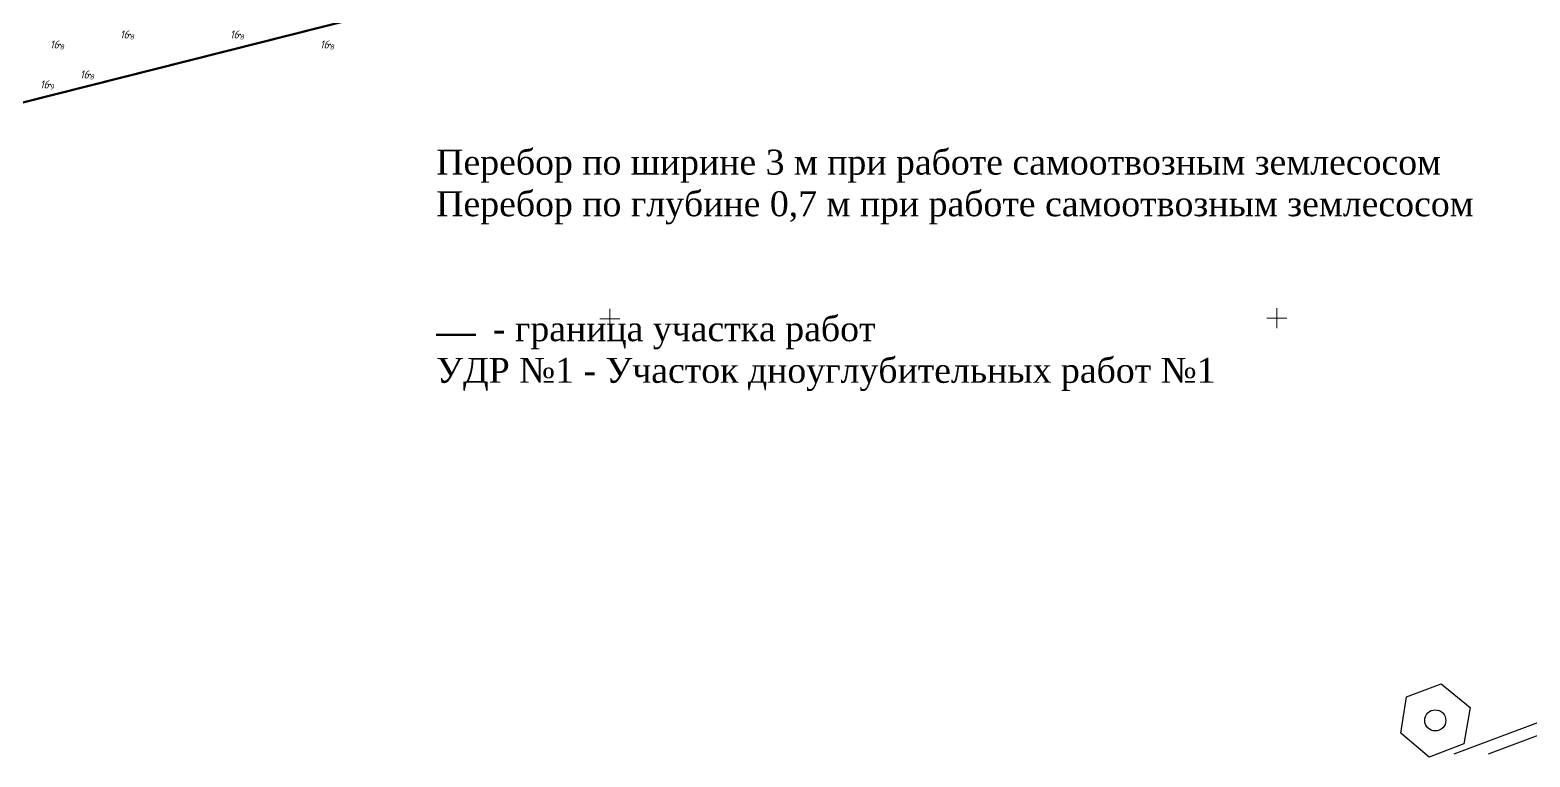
# Model space of a CAD drawing. Header units: feet. Extents: x 555402 to 556028, y 5031181 to 5031471.
# Drawn here: x 555612 to 555762, y 5031180.7 to 5031253.5 of the extents above; entities that cross this region are included whole.
import ezdxf
from ezdxf.enums import TextEntityAlignment as Align

# ---------------------------------------------------------------- set-up
doc = ezdxf.new("R2010")
doc.units = ezdxf.units.FT
doc.header["$LTSCALE"] = 5
doc.header["$MEASUREMENT"] = 0
doc.layers.add('_Р_СТ', color=8, linetype='CONTINUOUS', lineweight=9)
for name, color, linetype in [('DEPTHS_TEXT', 7, 'CONTINUOUS'), ('PDF__0', 7, 'CONTINUOUS'), ('POINTS', 8, 'CONTINUOUS'), ('надписи', 7, 'CONTINUOUS'), ('ПРИЧ_Л', 7, 'CONTINUOUS'), ('Р__ОН_Р__ОТ', 7, 'CONTINUOUS')]:
    doc.layers.add(name, color=color, linetype=linetype)
doc.styles.add('ISO', font='iso')
doc.styles.add('style1', font='times.ttf')

msp = doc.modelspace()

# ---------------------------------------------------------------- linework, layer by layer
at = {"layer": '_Р_СТ', "linetype": 'Continuous', "flags": 128}
for points in [[(555668.97, 5031224.55), (555670.97, 5031224.55)], [(555669.97, 5031223.55), (555669.97, 5031225.55)], [(555735.68, 5031224.61), (555737.68, 5031224.61)], [(555736.68, 5031223.61), (555736.68, 5031225.61)]]:
    msp.add_lwpolyline(points, dxfattribs=at)
at = {"layer": 'PDF__0', "linetype": 'Continuous', "flags": 128}
msp.add_lwpolyline([(555753.12, 5031188.02), (555756, 5031185.65), (555755.37, 5031182.01), (555751.9, 5031180.7), (555749.06, 5031183.07), (555749.65, 5031186.71), (555753.12, 5031188.02)], close=True, dxfattribs=at)
at = {"layer": 'POINTS', "linetype": 'Continuous'}
for p in [(555622, 5031253, 16.8), (555633, 5031253, 16.8), (555615, 5031252, 16.8), (555642, 5031252, 16.8), (555618, 5031249, 16.8), (555614, 5031248, 16.9)]:
    msp.add_point(p, dxfattribs=at)
at = {"layer": 'надписи', "color": 1, "linetype": 'Continuous', "lineweight": 100}
msp.add_line((555656.58, 5031222.94), (555652.61, 5031222.94), dxfattribs=at)
at = {"layer": 'надписи', "color": 1, "linetype": 'Continuous', "lineweight": 100, "flags": 128}
msp.add_lwpolyline([(555696.24, 5031345.15), (555413.74, 5031239.29), (555417.7, 5031197.3), (555648.1, 5031255.5), (555724.08, 5031270.84), (555696.24, 5031345.15)], dxfattribs=at)
at = {"layer": 'ПРИЧ_Л', "linetype": 'Continuous', "flags": 128}
for points in [[(555819.39, 5031205.36), (555754.38, 5031181)], [(555819.82, 5031204.24), (555757.8, 5031181)]]:
    msp.add_lwpolyline(points, dxfattribs=at)
msp.add_lwpolyline([(555752.51, 5031185.42), (555752.51, 5031185.42, -0.414214), (555753.57, 5031184.36), (555753.57, 5031184.36, -0.414214), (555752.51, 5031183.31), (555752.51, 5031183.31, -0.414214), (555751.46, 5031184.36), (555751.46, 5031184.36, -0.414214), (555752.51, 5031185.42), (555752.51, 5031185.42)], format="xyb", close=True, dxfattribs=at)
at = {"layer": 'Р__ОН_Р__ОТ', "color": 96, "linetype": 'Continuous', "lineweight": 50, "flags": 128}
msp.add_lwpolyline([(555417.7, 5031197.3), (555647.7, 5031255.4), (555995.5, 5031325.7), (556001.9, 5031346.7), (555967.5, 5031457.8), (555918.6, 5031446.9), (555891.9, 5031446.3), (555408.8, 5031291.6), (555417.7, 5031197.3)], close=True, dxfattribs=at)

# ---------------------------------------------------------------- texts
at = {"layer": 'DEPTHS_TEXT', "linetype": 'Continuous', "style": 'ISO', "oblique": 15}
for p in [(555621.87, 5031253), (555632.87, 5031253), (555614.87, 5031252), (555641.87, 5031252), (555613.87, 5031248), (555617.87, 5031249)]:
    msp.add_text('16', height=0.8, dxfattribs=at).set_placement(p, align=Align.MIDDLE_RIGHT)
for s, p in [('8', (555621.95, 5031253)), ('8', (555632.95, 5031253)), ('8', (555614.95, 5031252)), ('8', (555641.95, 5031252)), ('8', (555617.95, 5031249)), ('9', (555613.95, 5031248))]:
    msp.add_text(s, height=0.5, dxfattribs=at).set_placement(p, align=Align.TOP_LEFT)
at = {"layer": 'надписи', "insert": (555652.61, 5031241.48), "char_height": 2.5, "attachment_point": 1, "style": 'style1'}
msp.add_mtext_dynamic_manual_height_columns('{\\C1;Перебор по ширине 3 м при работе самоотвозным землесосом\\PПеребор по глубине 0,7 м при работе самоотвозным землесосом\\P\\P\\P      - граница участка работ\\PУДР №1 - Участок дноуглубительных работ №1}', width=102.5214, gutter_width=12.5, heights=[0], dxfattribs=at)

doc.saveas('drawing.dxf')
